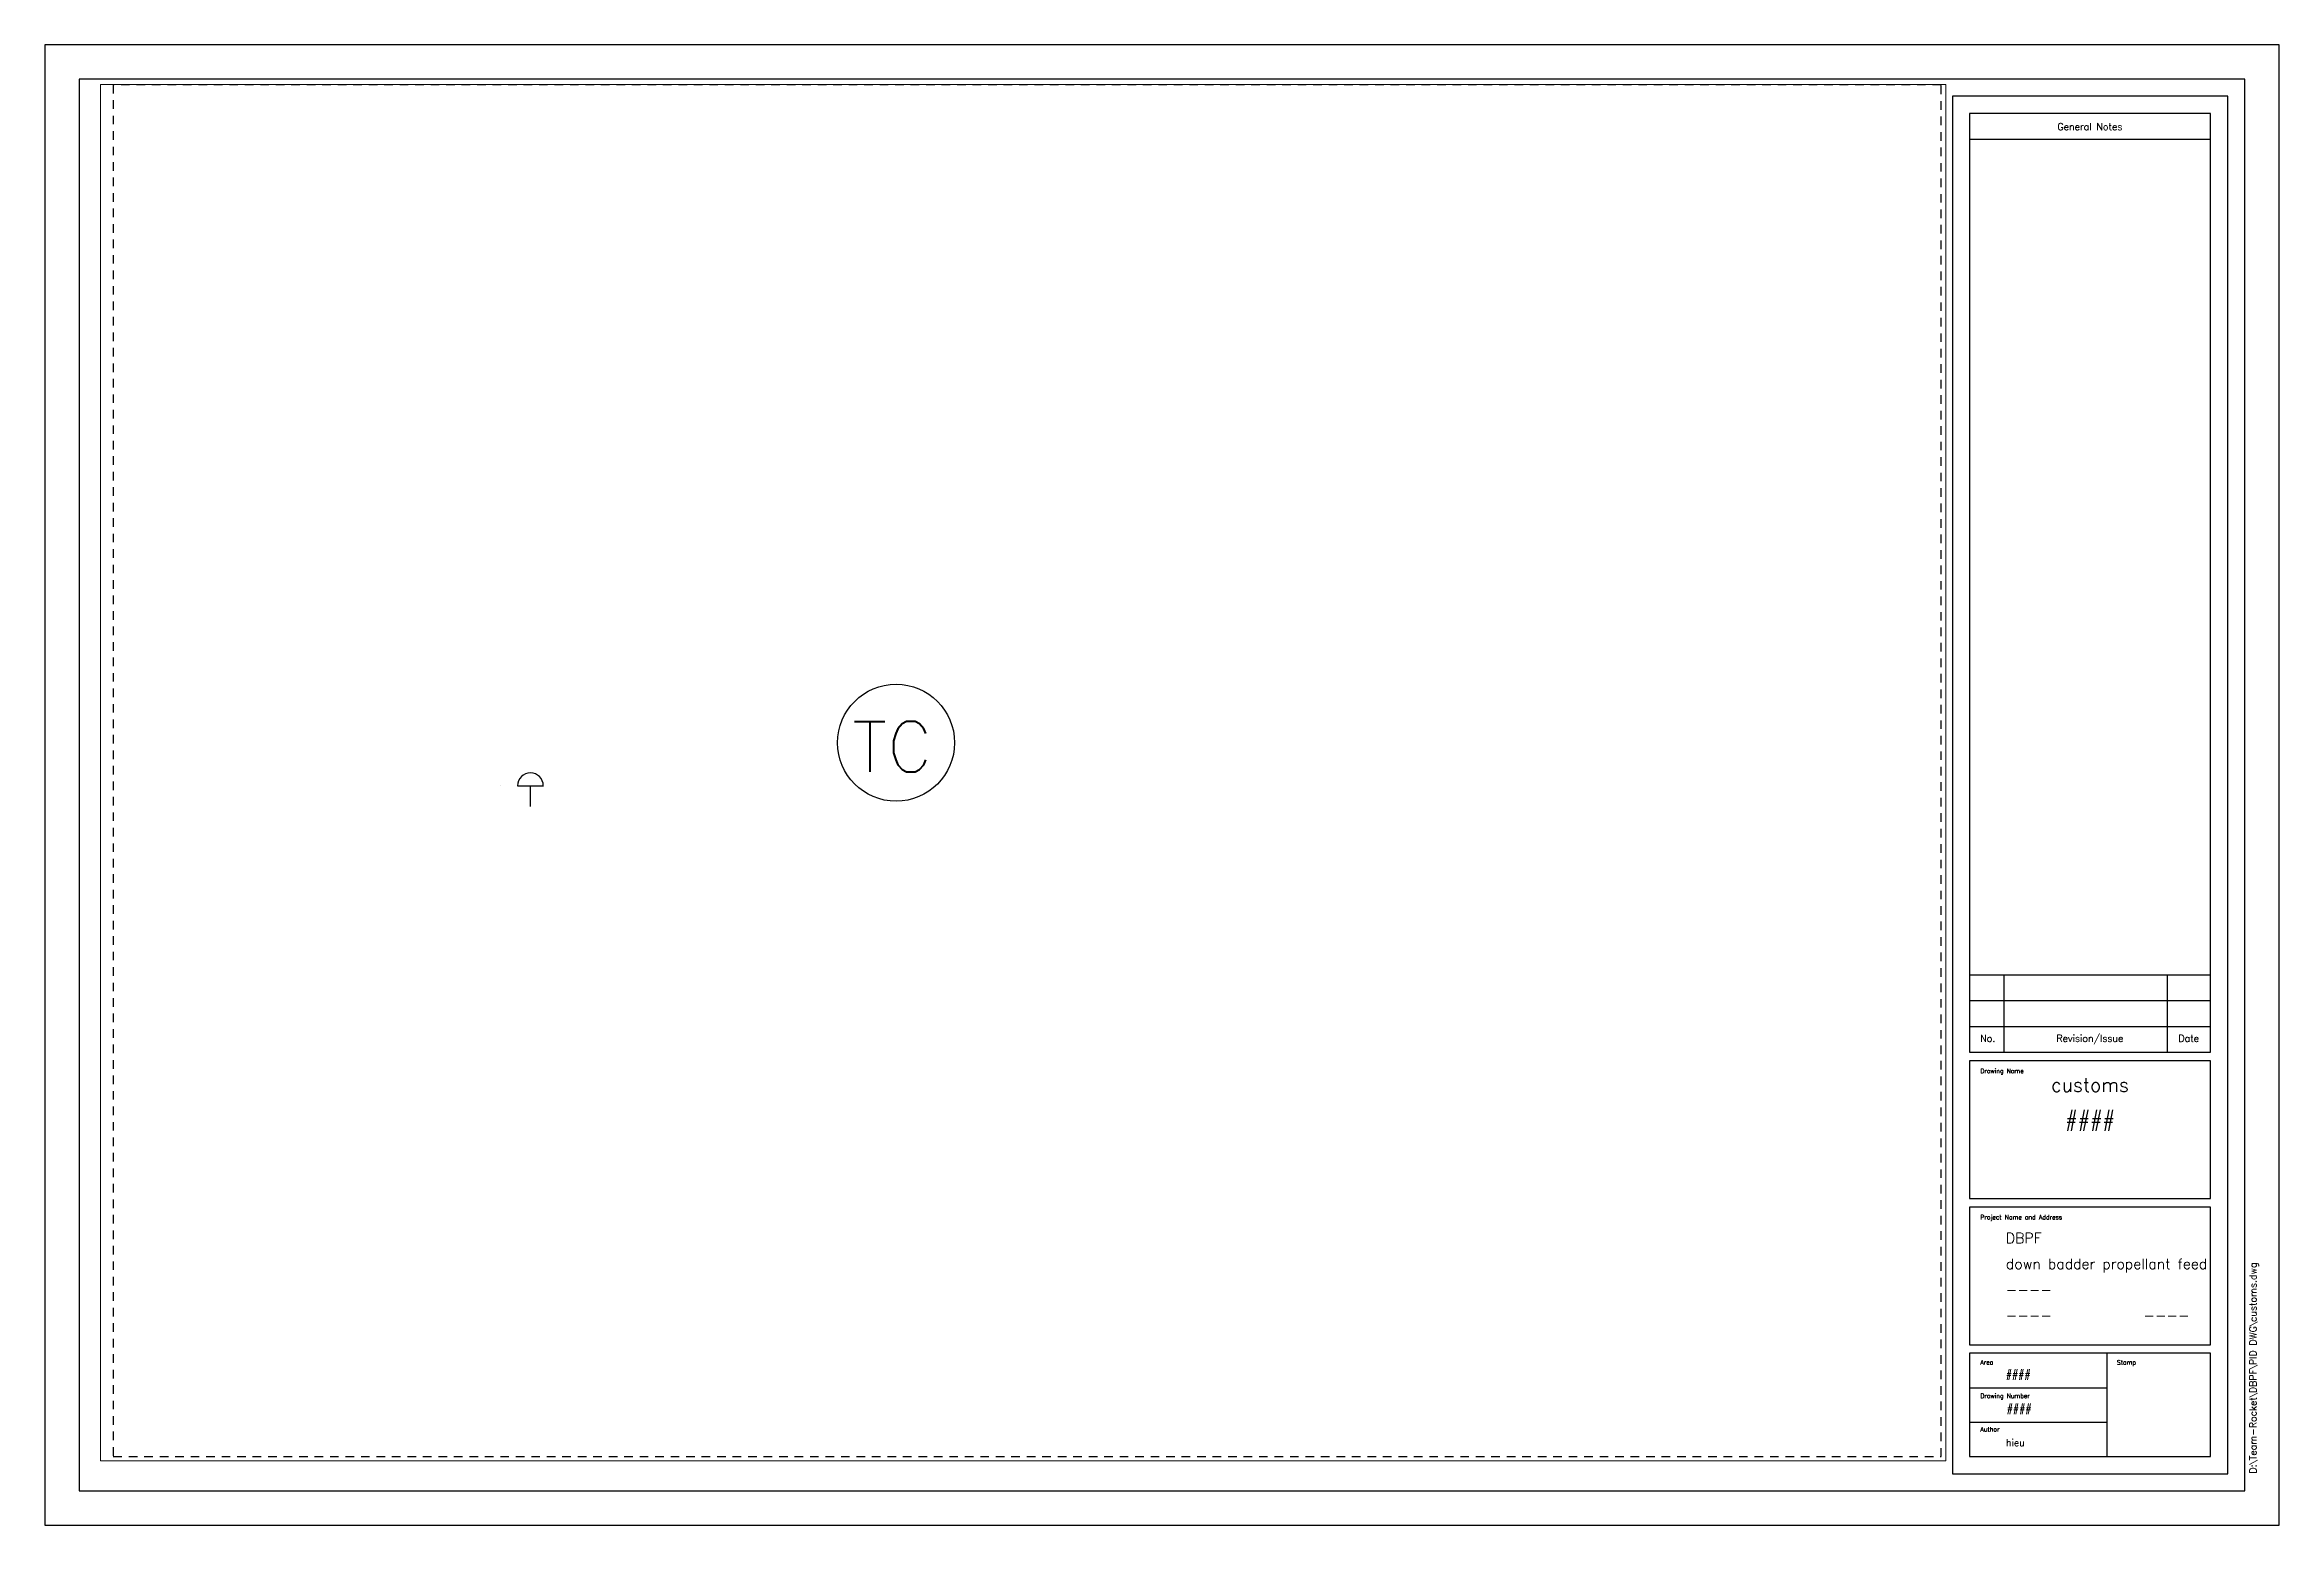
# Paper-space layout 'PID ANSI D Title Block' of a CAD drawing. Header units: inches. Extents: x 0 to 32.5, y 0 to 21.5.
# The model-space entities are those that its viewports show. They can reach past a viewport. Long polylines and large blocks are cut down to what shows.
import ezdxf
from ezdxf.enums import TextEntityAlignment as Align

# ---------------------------------------------------------------- set-up
doc = ezdxf.new("R2010")
doc.units = ezdxf.units.IN
doc.header["$MEASUREMENT"] = 0
doc.linetypes.add('HIDDEN2', pattern=[0.1875, 0.125, -0.0625])
doc.layers.add('no plot', color=41, linetype='HIDDEN2', plot=False)
doc.layers.add('Title Block', color=7, linetype='Continuous')
doc.styles.add('Roman', font='romans')
doc.styles.get("Standard").update_dxf_attribs({"font": 'romans.shx', "height": 0.1})

# ---------------------------------------------------------------- blocks, each defined once
blk = doc.blocks.new('PID ANSI D titleblock')
for p, q in [((32.473, 21.518), (0, 21.518)), ((0, 21.518), (0, 0)), ((32.473, 0), (32.473, 21.518)), ((31.973, 21.018), (0.5, 21.018)), ((0.5, 21.018), (0.5, 0.5)), ((31.973, 0.5), (31.973, 21.018)), ((31.723, 20.768), (27.723, 20.768)), ((27.723, 20.768), (27.723, 0.75)), ((31.473, 20.518), (27.973, 20.518)), ((27.973, 20.518), (27.973, 6.875)), ((31.473, 6.875), (31.473, 20.518)), ((31.723, 0.75), (31.723, 20.768)), ((27.973, 20.143), (31.473, 20.143)), ((27.973, 8), (31.473, 8)), ((28.473, 6.875), (28.473, 8)), ((30.848, 6.875), (30.848, 8)), ((27.973, 7.625), (31.473, 7.625)), ((27.973, 7.25), (31.473, 7.25)), ((27.973, 6.875), (31.473, 6.875)), ((31.473, 6.75), (27.973, 6.75)), ((27.973, 6.75), (27.973, 4.75)), ((31.473, 4.75), (31.473, 6.75)), ((27.973, 4.75), (31.473, 4.75)), ((31.473, 4.625), (27.973, 4.625)), ((27.973, 4.625), (27.973, 2.625)), ((31.473, 2.625), (31.473, 4.625)), ((27.973, 2.625), (31.473, 2.625)), ((31.473, 2.5), (27.973, 2.5)), ((27.973, 2.5), (27.973, 1)), ((29.973, 1), (29.973, 2.5)), ((31.473, 1), (31.473, 2.5)), ((27.973, 2), (29.973, 2)), ((27.973, 1.5), (29.973, 1.5)), ((27.973, 1), (31.473, 1)), ((27.723, 0.75), (31.723, 0.75)), ((0.5, 0.5), (31.973, 0.5)), ((0, 0), (32.473, 0))]:
    blk.add_line(p, q)
at = {"style": 'Roman'}
for s, p in [('General Notes', (29.721, 20.326)), ('Revision/Issue', (29.721, 7.078)), ('No.', (28.237, 7.078)), ('Date', (31.157, 7.078))]:
    blk.add_text(s, height=0.1, dxfattribs=at).set_placement(p, align=Align.MIDDLE_CENTER)
for s, p in [('Drawing Name', (28.129, 6.571)), ('Project Name and Address', (28.129, 4.446)), ('Area', (28.129, 2.335)), ('Stamp', (30.113, 2.335)), ('Drawing Number', (28.129, 1.849)), ('Author', (28.129, 1.363))]:
    blk.add_text(s, height=0.065, dxfattribs=at).set_placement(p)
blk = doc.blocks.new('TC')
at = {"transparency": 16777216}
blk.add_circle((0, 0.85), 0.85, dxfattribs=at)
blk.add_text('TC', height=0.7334, dxfattribs=at).set_placement((-0.634, 0.425))
blk = doc.blocks.new('RV')
for p, q in [((-0.439, 0.814), (-0.439, 0.814)), ((-0.189, 0.814), (0.186, 0.814)), ((-0.002, 0.512), (-0.002, 0.814))]:
    blk.add_line(p, q)
blk.add_arc((-0.002, 0.814), 0.187, 359.9999, 179.9178)

msp = doc.modelspace()

# ---------------------------------------------------------------- linework, layer by layer
at = {"layer": 'no plot'}
msp.add_lwpolyline([(0, 0), (26.562, 0), (26.562, 19.938), (0, 19.938)], close=True, dxfattribs=at)

# ---------------------------------------------------------------- block references
for name, p in [('TC', (11.375, 9.525)), ('RV', (6.064, 8.936))]:
    msp.add_blockref(name, p)

psp = doc.layouts.new('PID ANSI D Title Block')

# ---------------------------------------------------------------- block references
at = {"layer": 'Title Block'}
psp.add_blockref('PID ANSI D titleblock', (0, 0), dxfattribs=at)

# ---------------------------------------------------------------- texts
for s, insert, char_height, attachment_point in [('customs', (29.723, 6.5), 0.2, 2), ('DBPF', (28.5, 4.25), 0.15, 1), ('down badder propellant feed', (28.5, 3.875), 0.15, 1), ('----', (28.5, 3.5), 0.15, 1), ('----', (28.5, 3.125), 0.15, 1), ('----', (30.5, 3.125), 0.15, 1), ('####', (28.5, 2.25), 0.1, 1), ('####', (28.513, 1.75), 0.1, 1), ('hieu', (28.5, 1.25), 0.1, 1)]:
    psp.add_mtext(s, dxfattribs=dict(at, insert=insert, char_height=char_height, attachment_point=attachment_point))
at = {"layer": 'Title Block', "insert": (29.723, 6), "char_height": 0.2, "width": 3.30274, "attachment_point": 2}
psp.add_mtext('####', dxfattribs=at)
at = {"layer": 'Title Block', "insert": (32.041, 0.752), "char_height": 0.1, "attachment_point": 1, "rotation": 90}
psp.add_mtext('D:\\\\Team-Rocket\\\\DBPF\\\\PID DWG\\\\customs.dwg', dxfattribs=at)

# ---------------------------------------------------------------- viewports
at = {"layer": '0', "color": 2}
psp.add_viewport(center=(14.219, 10.938), size=(26.812, 20), view_center_point=(13.222, 9.94), view_height=20, dxfattribs=at)

doc.saveas('drawing.dxf')
